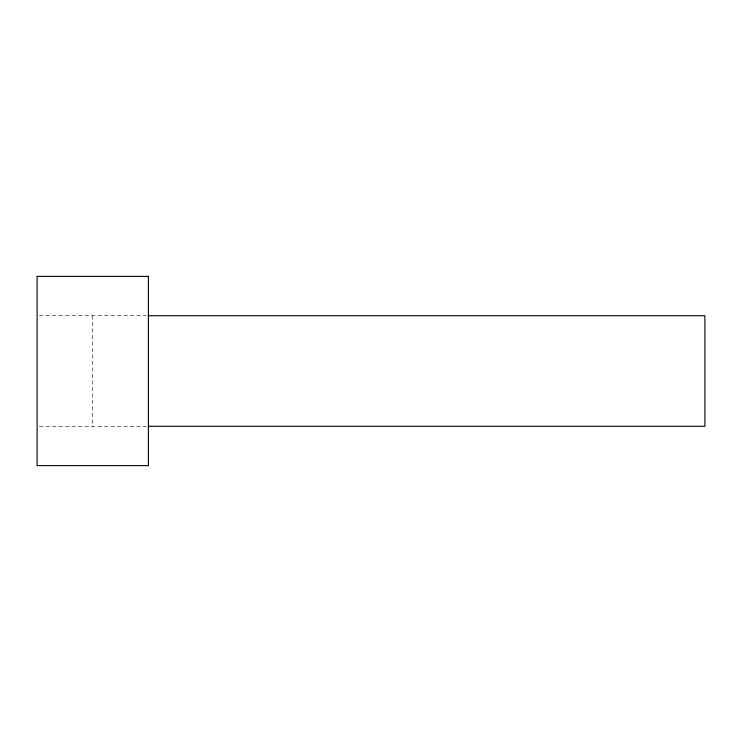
<?xml version="1.0" encoding="UTF-8"?>
<svg xmlns="http://www.w3.org/2000/svg" width="742" height="742" viewBox="0 0 742 742"><rect width="100%" height="100%" fill="white"/><g stroke="black" fill="none" stroke-linecap="round" stroke-linejoin="round"><path stroke-width="0.56" stroke-dasharray="3.71 2.78" d="M39.419 315.721L146.081 315.721M39.419 426.279L146.081 426.279M92.75 315.721L92.75 426.279"/><path stroke-width="1.11" d="M148.4 315.721L704.9 315.721L704.9 426.279L148.4 426.279M148.4 276.395L37.1 276.395L37.1 465.605L148.4 465.605L148.4 276.395"/></g></svg>
